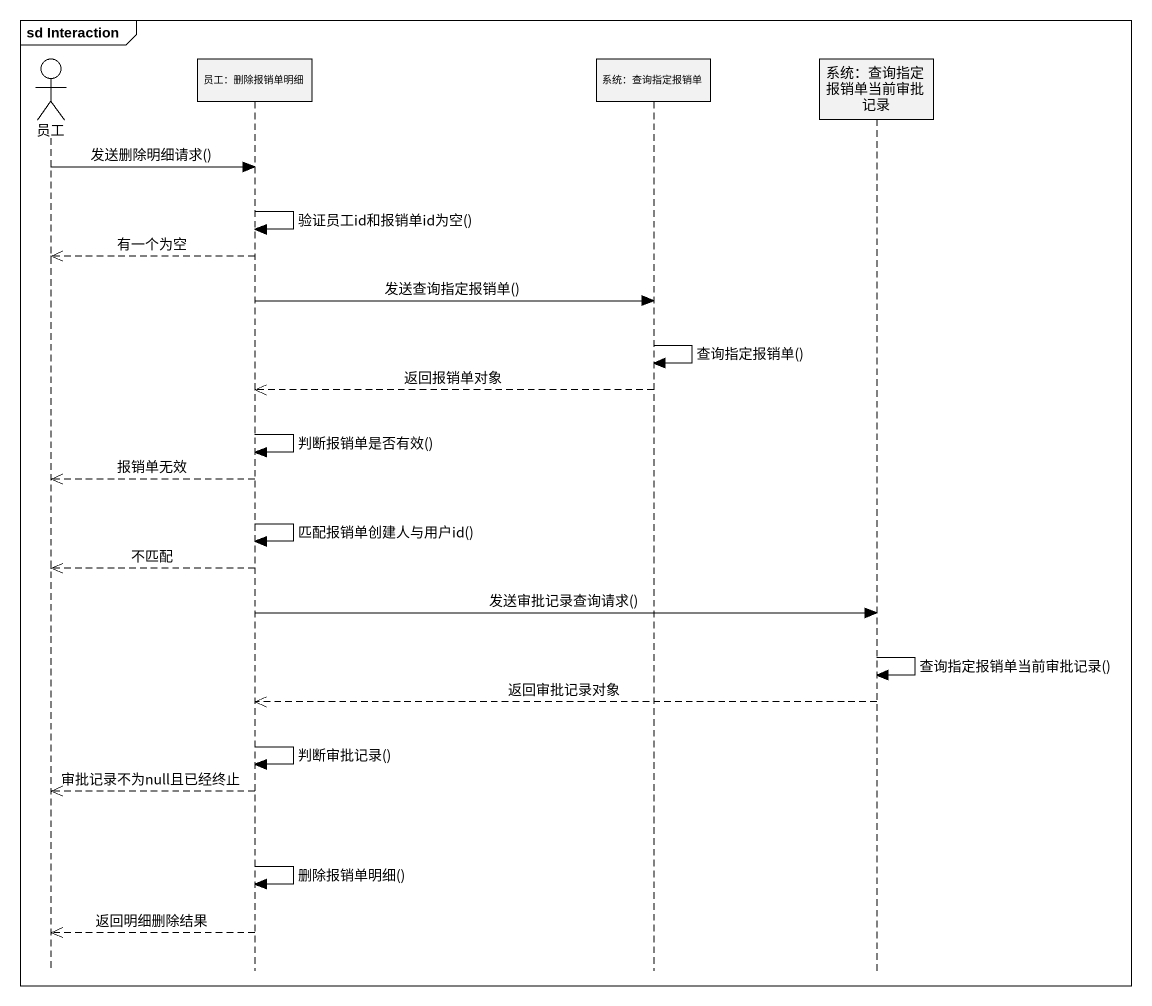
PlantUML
@startuml
mainframe sd Interaction
hide footbox
actor 员工
participant "员工：删除报销单明细" as 员工_删除报销单明细
participant "系统：查询指定报销单" as 系统_查询指定报销单
participant "系统：查询指定报销单当前审批记录" as 系统_查询指定报销单当前审批记录

员工 -> 员工_删除报销单明细 : 发送删除明细请求()
员工_删除报销单明细 -> 员工_删除报销单明细 : 验证员工id和报销单id为空()
员工_删除报销单明细 -->> 员工 : 有一个为空
员工_删除报销单明细 -> 系统_查询指定报销单 : 发送查询指定报销单()
系统_查询指定报销单 -> 系统_查询指定报销单 : 查询指定报销单()
系统_查询指定报销单 -->> 员工_删除报销单明细 : 返回报销单对象
员工_删除报销单明细 -> 员工_删除报销单明细 : 判断报销单是否有效()
员工_删除报销单明细 -->> 员工 : 报销单无效
员工_删除报销单明细 -> 员工_删除报销单明细 : 匹配报销单创建人与用户id()
员工_删除报销单明细 -->> 员工 : 不匹配
员工_删除报销单明细 -> 系统_查询指定报销单当前审批记录 : 发送审批记录查询请求()
系统_查询指定报销单当前审批记录 -> 系统_查询指定报销单当前审批记录 : 查询指定报销单当前审批记录()
系统_查询指定报销单当前审批记录 -->> 员工_删除报销单明细 : 返回审批记录对象
员工_删除报销单明细 -> 员工_删除报销单明细 : 判断审批记录()
员工_删除报销单明细 -->> 员工 : 审批记录不为null且已经终止
员工_删除报销单明细 -> 员工_删除报销单明细 : 删除报销单明细()
员工_删除报销单明细 -->> 员工 : 返回明细删除结果
@enduml
